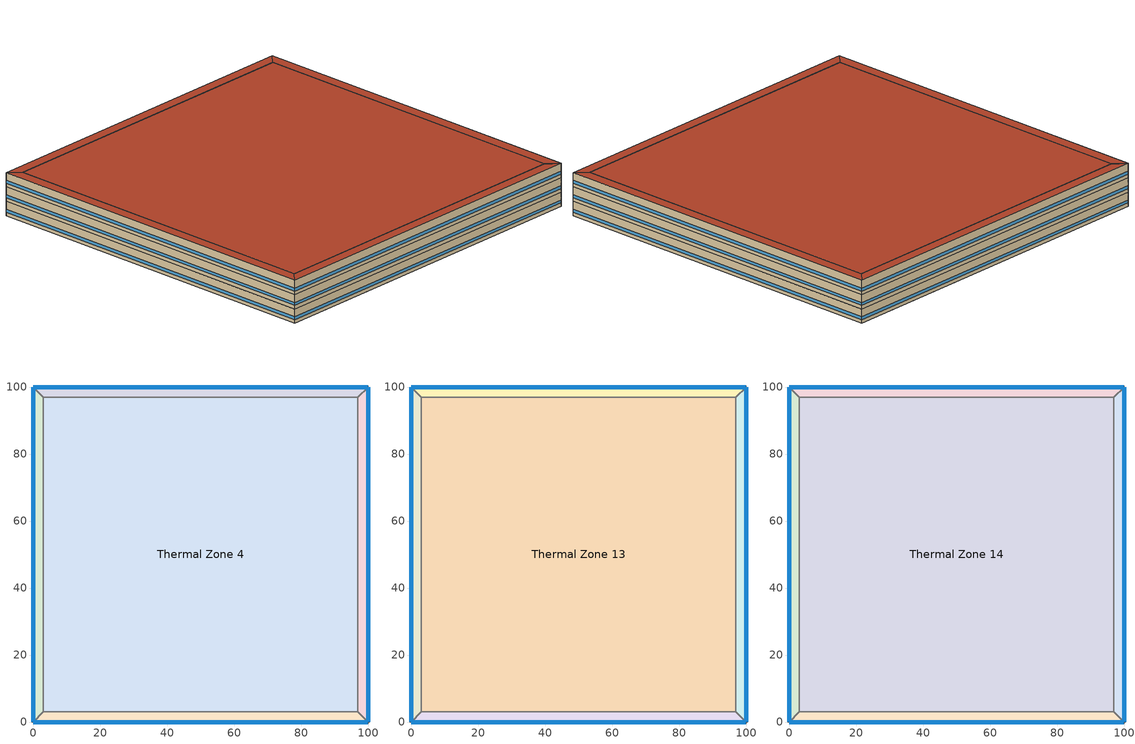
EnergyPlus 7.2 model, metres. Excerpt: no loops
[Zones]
Thermal Zone 1
 floor ground (000_ExtSlabCarpet_4in_ClimateZone 1-8): 0,100 100,100 97,97 3,97 z0
 wall outside (ASHRAE_189.1-2009_ExtWall_SteelFrame_ClimateZone 4-8): 100,100 0,100 z0:4
 wall to Thermal Zone 5 (000_Interior Wall): 97,97 100,100 z0:4
 wall to Thermal Zone 2 (000_Interior Wall): 0,100 3,97 z0:4
 wall to Thermal Zone 4 (000_Interior Wall): 3,97 97,97 z0:4
 window (ASHRAE_189.1-2009_ExtWindow_ClimateZone 4-5): 99.97,100 0.03,100 z1:1.8
Thermal Zone 11
 floor ground (000_ExtSlabCarpet_4in_ClimateZone 1-8): 100,0 0,0 3,3 97,3 z0
 wall outside (ASHRAE_189.1-2009_ExtWall_SteelFrame_ClimateZone 4-8): 0,0 100,0 z0:4
 wall to Thermal Zone 4 (000_Interior Wall): 97,3 3,3 z0:4
 wall to Thermal Zone 5 (000_Interior Wall): 100,0 97,3 z0:4
 wall to Thermal Zone 2 (000_Interior Wall): 3,3 0,0 z0:4
 window (ASHRAE_189.1-2009_ExtWindow_ClimateZone 4-5): 0.03,0 99.97,0 z1:1.8
Thermal Zone 2
 floor ground (000_ExtSlabCarpet_4in_ClimateZone 1-8): 0,0 0,100 3,97 3,3 z0
 wall outside (ASHRAE_189.1-2009_ExtWall_SteelFrame_ClimateZone 4-8): 0,100 0,0 z0:4
 wall to Thermal Zone 4 (000_Interior Wall): 3,3 3,97 z0:4
 window (ASHRAE_189.1-2009_ExtWindow_ClimateZone 4-5): 0,99.97 0,0.03 z1:1.8
Thermal Zone 4
 floor ground (000_ExtSlabCarpet_4in_ClimateZone 1-8): 3,3 3,97 97,97 97,3 z0
 wall to Thermal Zone 5 (000_Interior Wall): 97,3 97,97 z0:4
Thermal Zone 5
 floor ground (000_ExtSlabCarpet_4in_ClimateZone 1-8): 100,100 100,0 97,3 97,97 z0
 wall outside (ASHRAE_189.1-2009_ExtWall_SteelFrame_ClimateZone 4-8): 100,0 100,100 z0:4
 window (ASHRAE_189.1-2009_ExtWindow_ClimateZone 4-5): 100,0.03 100,99.97 z1:1.8
Thermal Zone 6
 floor to Thermal Zone 11 (000_Interior Floor): 100,0 0,0 3,3 97,3 z4
 wall outside (ASHRAE_189.1-2009_ExtWall_SteelFrame_ClimateZone 4-8): 0,0 100,0 z4:8
 wall to Thermal Zone 9 (000_Interior Wall): 3,3 0,0 z4:8
 wall to Thermal Zone 12 (000_Interior Wall): 100,0 97,3 z4:8
 wall to Thermal Zone 13 (000_Interior Wall): 97,3 3,3 z4:8
 window (ASHRAE_189.1-2009_ExtWindow_ClimateZone 4-5): 0.03,0 99.97,0 z5:5.8
Thermal Zone 8
 floor to Thermal Zone 1 (000_Interior Floor): 0,100 100,100 97,97 3,97 z4
 wall outside (ASHRAE_189.1-2009_ExtWall_SteelFrame_ClimateZone 4-8): 100,100 0,100 z4:8
 wall to Thermal Zone 12 (000_Interior Wall): 97,97 100,100 z4:8
 wall to Thermal Zone 9 (000_Interior Wall): 0,100 3,97 z4:8
 wall to Thermal Zone 13 (000_Interior Wall): 3,97 97,97 z4:8
 window (ASHRAE_189.1-2009_ExtWindow_ClimateZone 4-5): 99.97,100 0.03,100 z5:5.8
Thermal Zone 12
 floor to Thermal Zone 5 (000_Interior Floor): 100,100 100,0 97,3 97,97 z4
 wall outside (ASHRAE_189.1-2009_ExtWall_SteelFrame_ClimateZone 4-8): 100,0 100,100 z4:8
 wall to Thermal Zone 13 (000_Interior Wall): 97,97 97,3 z4:8
 window (ASHRAE_189.1-2009_ExtWindow_ClimateZone 4-5): 100,0.03 100,99.97 z5:5.8
Thermal Zone 9
 floor to Thermal Zone 2 (000_Interior Floor): 0,0 0,100 3,97 3,3 z4
 wall outside (ASHRAE_189.1-2009_ExtWall_SteelFrame_ClimateZone 4-8): 0,100 0,0 z4:8
 wall to Thermal Zone 13 (000_Interior Wall): 3,3 3,97 z4:8
 window (ASHRAE_189.1-2009_ExtWindow_ClimateZone 4-5): 0,99.97 0,0.03 z5:5.8
Thermal Zone 13
 floor to Thermal Zone 4 (000_Interior Floor): 3,3 3,97 97,97 97,3 z4
Thermal Zone 14
 floor to Thermal Zone 13 (000_Interior Floor): 3,3 3,97 97,97 97,3 z8
 wall to Thermal Zone 7 (000_Interior Wall): 97,3 97,97 z8:12
 wall to Thermal Zone 15 (000_Interior Wall): 3,97 3,3 z8:12
 wall to Thermal Zone 10 (000_Interior Wall): 3,3 97,3 z8:12
 wall to Thermal Zone 3 (000_Interior Wall): 97,97 3,97 z8:12
 roof outside (ASHRAE_189.1-2009_ExtRoof_IEAD_ClimateZone 2-5): 97,3 97,97 3,97 3,3 z12
Thermal Zone 10
 floor to Thermal Zone 6 (000_Interior Floor): 100,0 0,0 3,3 97,3 z8
 wall outside (ASHRAE_189.1-2009_ExtWall_SteelFrame_ClimateZone 4-8): 0,0 100,0 z8:12
 wall to Thermal Zone 15 (000_Interior Wall): 3,3 0,0 z8:12
 wall to Thermal Zone 7 (000_Interior Wall): 100,0 97,3 z8:12
 window (ASHRAE_189.1-2009_ExtWindow_ClimateZone 4-5): 0.03,0 99.97,0 z9:9.8
 roof outside (ASHRAE_189.1-2009_ExtRoof_IEAD_ClimateZone 2-5): 97,3 3,3 0,0 100,0 z12
Thermal Zone 15
 floor to Thermal Zone 9 (000_Interior Floor): 0,0 0,100 3,97 3,3 z8
 wall outside (ASHRAE_189.1-2009_ExtWall_SteelFrame_ClimateZone 4-8): 0,100 0,0 z8:12
 wall to Thermal Zone 3 (000_Interior Wall): 3,97 0,100 z8:12
 window (ASHRAE_189.1-2009_ExtWindow_ClimateZone 4-5): 0,99.97 0,0.03 z9:9.8
 roof outside (ASHRAE_189.1-2009_ExtRoof_IEAD_ClimateZone 2-5): 3,3 3,97 0,100 0,0 z12
Thermal Zone 7
 floor to Thermal Zone 12 (000_Interior Floor): 100,100 100,0 97,3 97,97 z8
 wall outside (ASHRAE_189.1-2009_ExtWall_SteelFrame_ClimateZone 4-8): 100,0 100,100 z8:12
 wall to Thermal Zone 3 (000_Interior Wall): 100,100 97,97 z8:12
 window (ASHRAE_189.1-2009_ExtWindow_ClimateZone 4-5): 100,0.03 100,99.97 z9:9.8
 roof outside (ASHRAE_189.1-2009_ExtRoof_IEAD_ClimateZone 2-5): 97,97 97,3 100,0 100,100 z12
Thermal Zone 3
 floor to Thermal Zone 8 (000_Interior Floor): 0,100 100,100 97,97 3,97 z8
 wall outside (ASHRAE_189.1-2009_ExtWall_SteelFrame_ClimateZone 4-8): 100,100 0,100 z8:12
 window (ASHRAE_189.1-2009_ExtWindow_ClimateZone 4-5): 99.97,100 0.03,100 z9:9.8
 roof outside (ASHRAE_189.1-2009_ExtRoof_IEAD_ClimateZone 2-5): 3,97 97,97 100,100 0,100 z12
[Site:Location]
Chicago Ohare Intl Ap_IL_USA Design_Conditions: Latitude {deg}=41.98; Longitude {deg}=-87.92; Time Zone {hr}=-6; Elevation {m}=201
[SizingPeriod:DesignDay] Month=7; Day of Month=21; Day Type=SummerDesignDay; Daily Dry-Bulb Temperature Range {deltaC}=10.5; Dry-Bulb Temperature Range Modifier Type=DefaultMultipliers; Barometric Pressure {Pa}=98934; Wind Speed {m/s}=5.2; Wind Direction {deg}=230; Rain Indicator=No; Snow Indicator=No; Daylight Saving Time Indicator=No; Solar Model Indicator=ASHRAETau; ASHRAE Clear Sky Optical Depth for Beam Irradiance (taub)=0.455; ASHRAE Clear Sky Optical Depth for Diffuse Irradiance (taud)=2.05
Name | Maximum Dry-Bulb Temperature {C} | Humidity Condition Type | Wetbulb or DewPoint at Maximum Dry-Bulb {C} | Enthalpy at Maximum Dry-Bulb {J/kg}
Chicago Ohare Intl Ap Ann Clg .4% Condns WB=>MDB | 31.2 | Wetbulb | 25.5
Chicago Ohare Intl Ap Ann Clg 2% Condns DP=>MDB | 26.5 | Dewpoint | 21.9
Chicago Ohare Intl Ap Ann Clg .4% Condns Enth=>MDB | 31.4 | Enthalpy |  | 79200
Chicago Ohare Intl Ap Ann Clg 2% Condns Enth=>MDB | 28.2 | Enthalpy |  | 70900
[Building]
Building 1
[Material] Thermal Absorptance=0.9
Name | Roughness | Thickness {m} | Conductivity {W/m-K} | Density {kg/m3} | Specific Heat {J/kg-K} | Solar Absorptance | Visible Absorptance
Metal Decking | MediumSmooth | 0.0015 | 45.006 | 7680 | 418.4 | 0.7 | 0.3
000_G01a 19mm gypsum board | MediumSmooth | 0.019 | 0.16 | 800 | 1090 | 0.7 | 0.7
1/2IN Gypsum | Smooth | 0.0127 | 0.16 | 784.9 | 830 | 0.92 | 0.92
000_M11 100mm lightweight concrete | MediumRough | 0.1016 | 0.53 | 1280 | 840 | 0.7 | 0.7
Roof Membrane | VeryRough | 0.0095 | 0.16 | 1121.29 | 1460 | 0.7 | 0.7
Roof Insulation [21] | MediumRough | 0.2105 | 0.049 | 265 | 836.8 | 0.7 | 0.7
000_F16 Acoustic tile | MediumSmooth | 0.0191 | 0.06 | 368 | 590 | 0.7 | 0.7
Wall Insulation [39] | MediumRough | 0.1184 | 0.045 | 265 | 836.8 | 0.7 | 0.7
MAT-CC05 4 HW CONCRETE | Rough | 0.1016 | 1.311 | 2240 | 836.8 | 0.7 | 0.7
[Material:AirGap]
Name | Thermal Resistance {m2-K/W}
000_F05 Ceiling air space resistance | 0.18
000_F04 Wall air space resistance | 0.15
[Material:NoMass] Thermal Absorptance=0.9; Solar Absorptance=0.7
Name | Roughness | Thermal Resistance {m2-K/W} | Visible Absorptance
MAT-SHEATH | Rough | 0.3626 | 0.7
CP02 CARPET PAD | VeryRough | 0.2165 | 0.8
[WindowMaterial:Glazing]
Theoretical Glass [207]: Optical Data Type=SpectralAverage; Thickness {m}=0.003; Solar Transmittance at Normal Incidence=0.3311; Front Side Solar Reflectance at Normal Incidence=0.6189; Back Side Solar Reflectance at Normal Incidence=0.6189; Visible Transmittance at Normal Incidence=0.44; Front Side Visible Reflectance at Normal Incidence=0.51; Back Side Visible Reflectance at Normal Incidence=0.51; Infrared Transmittance at Normal Incidence=0; Front Side Infrared Hemispherical Emissivity=0.9; Back Side Infrared Hemispherical Emissivity=0.9; Conductivity {W/m-K}=0.0133; Dirt Correction Factor for Solar and Visible Transmittance=1; Solar Diffusing=No
[Construction]
000_Interior Wall: 000_G01a 19mm gypsum board, 000_F04 Wall air space resistance, 000_G01a 19mm gypsum board
000_ExtSlabCarpet_4in_ClimateZone 1-8: MAT-CC05 4 HW CONCRETE, CP02 CARPET PAD
ASHRAE_189.1-2009_ExtWindow_ClimateZone 4-5: Theoretical Glass [207]
ASHRAE_189.1-2009_ExtRoof_IEAD_ClimateZone 2-5: Roof Membrane, Roof Insulation [21], Metal Decking
ASHRAE_189.1-2009_ExtWall_SteelFrame_ClimateZone 4-8: MAT-SHEATH, Wall Insulation [39], 1/2IN Gypsum
000_Interior Floor: 000_F16 Acoustic tile, 000_F05 Ceiling air space resistance, 000_M11 100mm lightweight concrete
[AvailabilityManager:Scheduled]
Name | Schedule
AvailabilityManager:Scheduled {27234a92-637c-497e-93e0-c7180449f885} | Schedule:Compact {ae2cc222-5c1a-46e1-b684-0c2ebc13455b}
AvailabilityManager:Scheduled {a93f1ae7-8d86-4e5b-b504-0e0eb1595a43} | Schedule:Compact {3852457f-b238-4f8d-8b9c-bfb4edd1cc56}
[Zone]
Thermal Zone 6; Thermal Zone 14; Thermal Zone 10; Thermal Zone 15; Thermal Zone 1; Thermal Zone 7; Thermal Zone 11; Thermal Zone 8; Thermal Zone 12; Thermal Zone 3; Thermal Zone 9; Thermal Zone 13; Thermal Zone 2; Thermal Zone 4; Thermal Zone 5
[Schedule:Compact]
Schedule:Compact {ae2cc222-5c1a-46e1-b684-0c2ebc13455b}; Schedule:Compact {3852457f-b238-4f8d-8b9c-bfb4edd1cc56}: Through: 12/31, For: AllDays, Until: 24:00, 1
